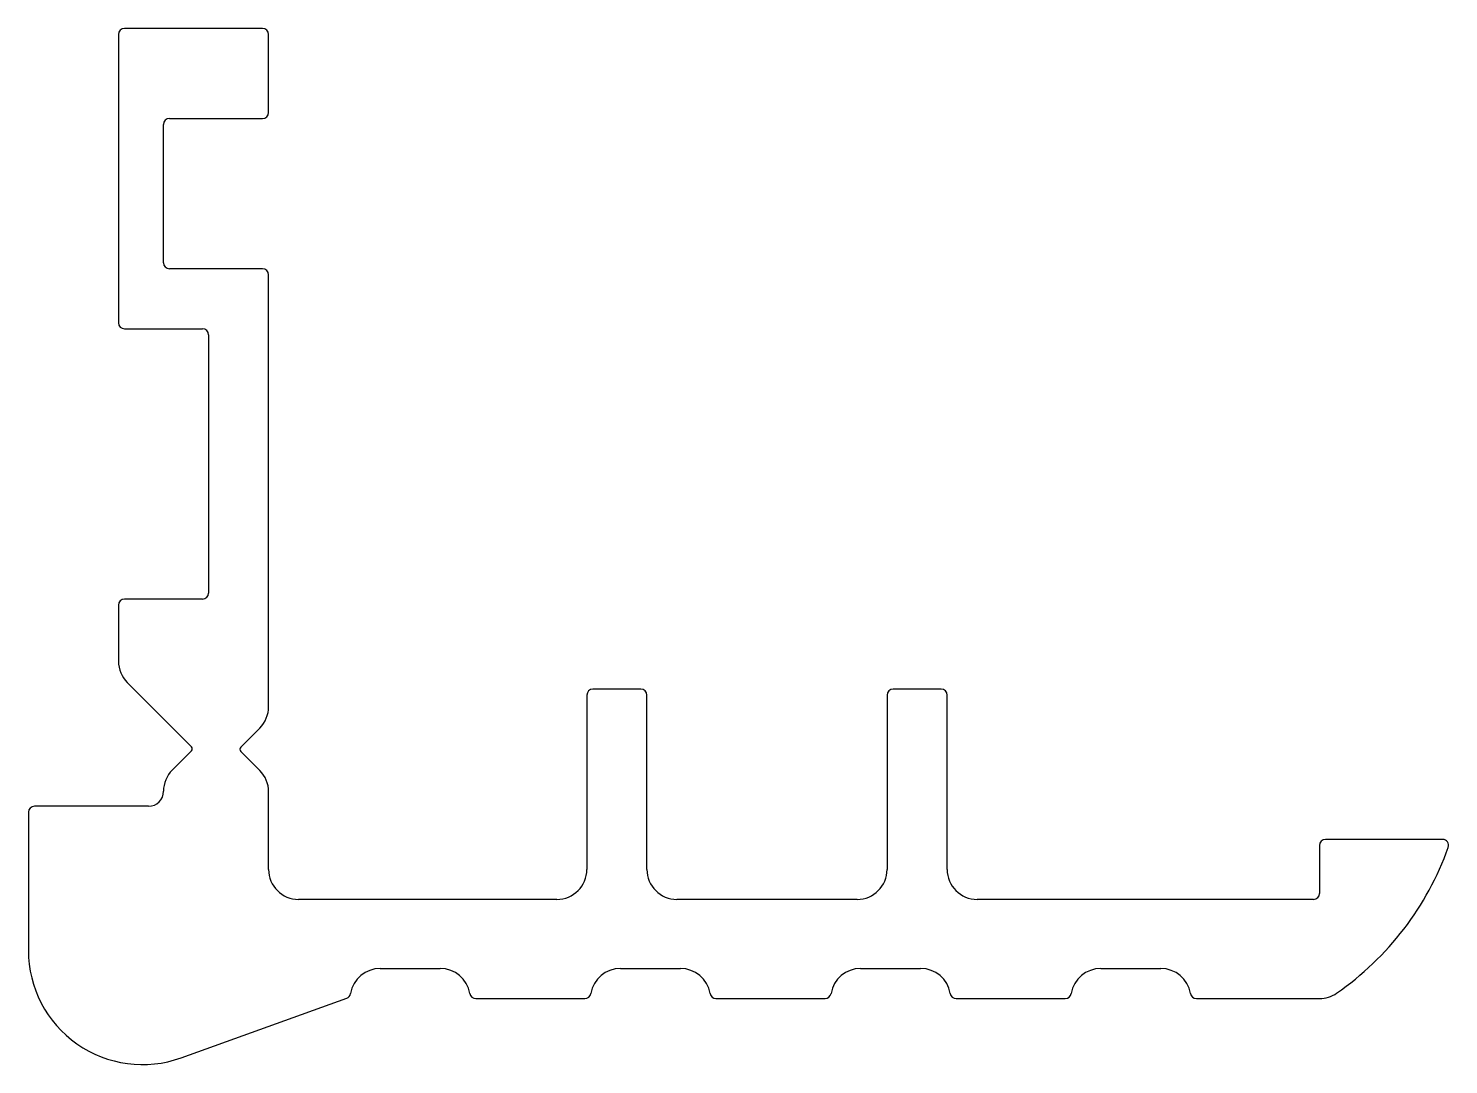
# Model space of a CAD drawing. Extents: x 2138 to 2185.3, y 1875.7 to 1910.2.
import ezdxf

# ---------------------------------------------------------------- set-up
doc = ezdxf.new("R2010")
doc.units = 0
doc.layers.get('0').update_dxf_attribs({"linetype": 'CONTINUOUS'})

msp = doc.modelspace()

# ---------------------------------------------------------------- linework, layer by layer
for p, q in [((2140.993, 1909.994), (2140.993, 1900.394)), ((2145.793, 1910.194), (2141.193, 1910.194)), ((2145.993, 1907.394), (2145.993, 1909.994)), ((2142.693, 1907.194), (2145.793, 1907.194)), ((2142.493, 1902.394), (2142.493, 1906.994)), ((2145.793, 1902.194), (2142.693, 1902.194)), ((2145.993, 1887.608), (2145.993, 1901.994)), ((2141.193, 1900.194), (2143.793, 1900.194)), ((2143.993, 1899.994), (2143.993, 1891.394)), ((2143.793, 1891.194), (2141.193, 1891.194)), ((2140.993, 1890.994), (2140.993, 1889.123)), ((2141.286, 1888.416), (2143.422, 1886.279)), ((2156.593, 1887.994), (2156.593, 1882.194)), ((2158.393, 1888.194), (2156.793, 1888.194)), ((2158.593, 1882.194), (2158.593, 1887.994)), ((2166.593, 1887.994), (2166.593, 1882.194)), ((2168.393, 1888.194), (2166.793, 1888.194)), ((2168.593, 1882.194), (2168.593, 1887.994)), ((2145.064, 1886.265), (2145.7, 1886.901)), ((2143.422, 1886.138), (2142.786, 1885.501)), ((2145.7, 1885.487), (2145.064, 1886.124)), ((2145.993, 1882.194), (2145.993, 1884.78)), ((2137.993, 1884.094), (2137.993, 1879.494)), ((2141.993, 1884.294), (2138.193, 1884.294)), ((2185.093, 1883.194), (2181.193, 1883.194)), ((2180.993, 1882.994), (2180.993, 1881.394)), ((2155.593, 1881.194), (2146.993, 1881.194)), ((2165.593, 1881.194), (2159.593, 1881.194)), ((2180.793, 1881.194), (2169.593, 1881.194)), ((2149.71, 1878.894), (2151.71, 1878.894)), ((2157.71, 1878.894), (2159.71, 1878.894)), ((2165.71, 1878.894), (2167.71, 1878.894)), ((2173.71, 1878.894), (2175.71, 1878.894)), ((2143.081, 1875.919), (2148.594, 1877.906)), ((2152.893, 1877.894), (2156.527, 1877.894)), ((2160.893, 1877.894), (2164.527, 1877.894)), ((2168.893, 1877.894), (2172.527, 1877.894)), ((2176.893, 1877.894), (2180.993, 1877.894))]:
    msp.add_line(p, q)
for centre, radius, start, end in [((2141.193, 1909.994), 0.2, 90, 180), ((2145.793, 1909.994), 0.2, 0, 90), ((2142.693, 1906.994), 0.2, 90, 180), ((2145.793, 1907.394), 0.2, 270, 360), ((2142.693, 1902.394), 0.2, 180, 270), ((2145.793, 1901.994), 0.2, 0, 90), ((2141.193, 1900.394), 0.2, 180, 270), ((2143.793, 1899.994), 0.2, 0, 90), ((2141.193, 1890.994), 0.2, 90, 180), ((2143.793, 1891.394), 0.2, 270, 360), ((2141.993, 1889.123), 1, 180, 225), ((2156.793, 1887.994), 0.2, 90, 180), ((2158.393, 1887.994), 0.2, 0, 90), ((2166.793, 1887.994), 0.2, 90, 180), ((2168.393, 1887.994), 0.2, 0, 90), ((2144.993, 1887.608), 1, 315, 0), ((2143.352, 1886.208), 0.1, 315, 45), ((2145.134, 1886.194), 0.1, 135, 225), ((2143.493, 1884.794), 1, 135, 180), ((2144.993, 1884.78), 1, 0, 45), ((2141.993, 1884.794), 0.5, 270, 0), ((2138.193, 1884.094), 0.2, 90, 180), ((2181.193, 1882.994), 0.2, 90, 180), ((2185.093, 1882.994), 0.2, 340.3515, 90), ((2175.864, 1886.289), 10, 304.7454, 340.3515), ((2146.993, 1882.194), 1, 180, 270), ((2155.593, 1882.194), 1, 270, 360), ((2159.593, 1882.194), 1, 180, 270), ((2165.593, 1882.194), 1, 270, 360), ((2169.593, 1882.194), 1, 180, 270), ((2180.793, 1881.394), 0.2, 270, 360), ((2141.793, 1879.494), 3.8, 180, 289.8181), ((2149.71, 1877.894), 1, 90, 170.4059), ((2151.71, 1877.894), 1, 9.5941, 90), ((2157.71, 1877.894), 1, 90, 170.4059), ((2159.71, 1877.894), 1, 9.5941, 90), ((2165.71, 1877.894), 1, 90, 170.4059), ((2167.71, 1877.894), 1, 9.5941, 90), ((2173.71, 1877.894), 1, 90, 170.4059), ((2175.71, 1877.894), 1, 9.5941, 90), ((2148.527, 1878.094), 0.2, 289.8181, 350.4059), ((2152.893, 1878.094), 0.2, 189.5941, 270), ((2156.527, 1878.094), 0.2, 270, 350.4059), ((2160.893, 1878.094), 0.2, 189.5941, 270), ((2164.527, 1878.094), 0.2, 270, 350.4059), ((2168.893, 1878.094), 0.2, 189.5941, 270), ((2172.527, 1878.094), 0.2, 270, 350.4059), ((2176.893, 1878.094), 0.2, 189.5941, 270), ((2180.993, 1878.894), 1, 270, 304.7454)]:
    msp.add_arc(centre, radius, start, end)

doc.saveas('drawing.dxf')
